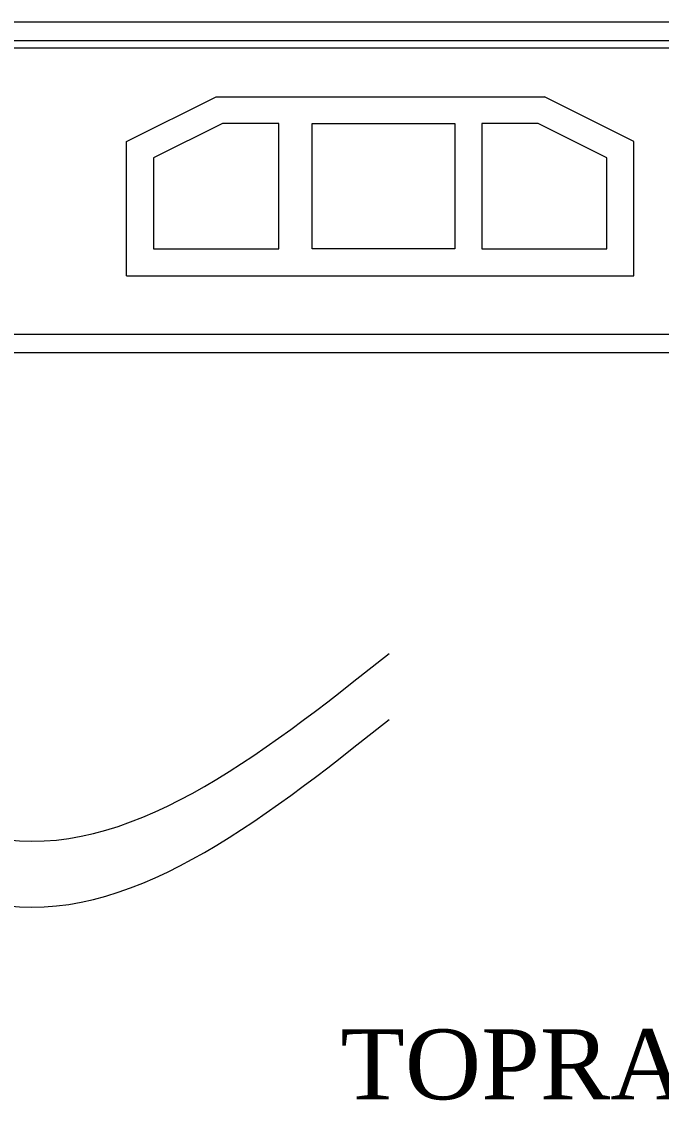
# Model space of a CAD drawing. Header units: millimetres. Extents: x -16104 to 67872, y -88009 to 12107.
# Drawn here: x 66829.3 to 66943.5, y 9943.1 to 10139.7 of the extents above; entities that cross this region are included whole.
import ezdxf

# ---------------------------------------------------------------- set-up
doc = ezdxf.new("R2010")
doc.units = ezdxf.units.MM
for name, color, linetype, lineweight in [('DOĞRAMA', 2, 'Continuous', 5), ('kolon', 1, 'Continuous', 5), ('SEMBOL', 21, 'Continuous', 5), ('SIVA', 30, 'Continuous', 5)]:
    doc.layers.add(name, color=color, linetype=linetype, lineweight=lineweight)
doc.styles.add('ÖLÇÜ', font='times.ttf', dxfattribs={"height": 15})

# ---------------------------------------------------------------- blocks, each defined once
blk = doc.blocks.new('A$C218D7482')
at = {"layer": 'SEMBOL'}
for p, q in [((0, 15), (10, 20)), ((10, 20), (46.69, 20)), ((56.69, 15), (46.69, 20)), ((10.71, 17), (3, 13.15)), ((17, 17), (10.71, 17)), ((17, 3), (17, 17)), ((20.74, 17), (36.69, 17)), ((20.74, 3), (20.74, 17)), ((36.69, 17), (36.69, 3)), ((45.98, 17), (39.69, 17)), ((39.69, 17), (39.69, 3)), ((39.69, 17), (39.69, 3)), ((53.69, 13.15), (45.98, 17)), ((0, 0), (0, 15)), ((56.69, 0), (56.69, 15)), ((3, 13.15), (3, 3)), ((53.69, 3), (53.69, 13.15)), ((3, 3), (17, 3)), ((36.69, 3), (20.74, 3)), ((39.69, 3), (53.69, 3)), ((0, 0), (56.69, 0))]:
    blk.add_line(p, q, dxfattribs=at)

msp = doc.modelspace()

# ---------------------------------------------------------------- linework, layer by layer
at = {"layer": 'DOĞRAMA', "color": 3, "ltscale": 0.02}
for p, q in [((66749.84, 10139.71), (66978.5, 10139.71)), ((66749.8, 10136.42), (66979.39, 10136.42)), ((66749.85, 10135.11), (66979.52, 10135.11))]:
    msp.add_line(p, q, dxfattribs=at)
at = {"layer": 'DOĞRAMA', "ltscale": 0.02}
for points in [[(66761.26, 10017.8), (66765.53, 10017.65), (66787.03, 10014.49), (66831.36, 9976.63), (66871.45, 10008.27), (66894.95, 10026.82)], [(66761.26, 10006.01), (66765.53, 10005.86), (66787.03, 10002.7), (66831.36, 9964.84), (66871.45, 9996.48), (66894.95, 10015.03)]]:
    msp.add_open_spline(points, degree=3, knots=[139.316738, 139.316738, 139.316738, 139.316738, 165.097802, 269.610361, 417.631385, 417.631385, 417.631385, 417.631385], dxfattribs=at)
at = {"layer": 'kolon'}
for p, q in [((66749.5, 10135.11), (66979.01, 10135.11)), ((66749.5, 10083.91), (66962.82, 10083.91)), ((66823.1, 10083.91), (66962.82, 10083.91))]:
    msp.add_line(p, q, dxfattribs=at)
at = {"layer": 'SIVA', "ltscale": 0.02}
msp.add_line((66826.39, 10080.62), (66961.19, 10080.62), dxfattribs=at)

# ---------------------------------------------------------------- block references
at = {"layer": 'SIVA', "xscale": 1.600000000005821, "yscale": 1.600000000005821, "zscale": 1.600000000005821}
msp.add_blockref('A$C218D7482', (66847.98, 10094.36), dxfattribs=at)

# ---------------------------------------------------------------- texts
at = {"layer": 'kolon', "style": 'ÖLÇÜ'}
msp.add_text('TOPRAK TEMASLI DÖŞEME', height=12.5, dxfattribs=at).set_placement((66886.21, 9947.15))

doc.saveas('drawing.dxf')
